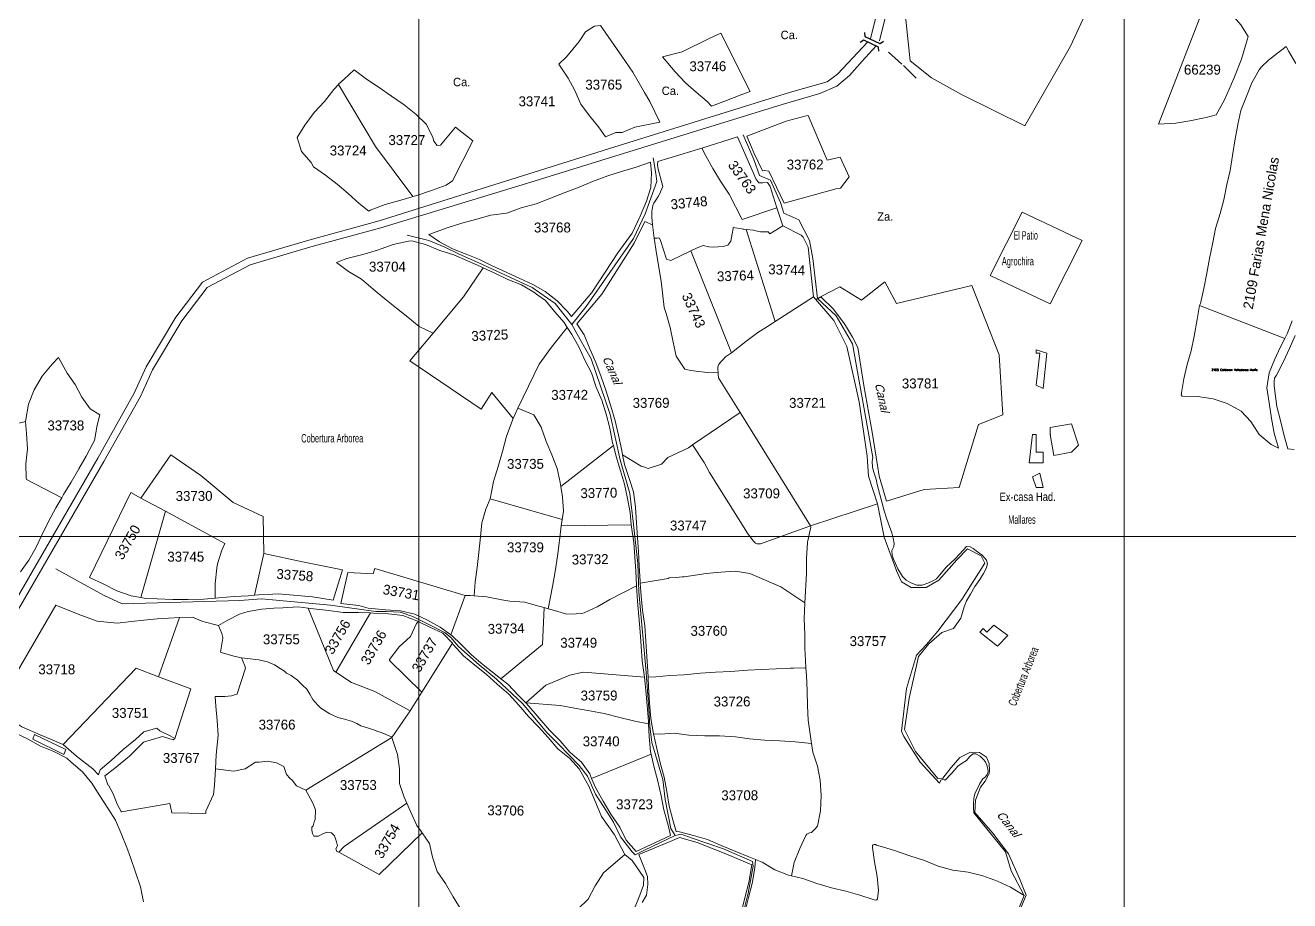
# Model space of a CAD drawing. Header units: metres. Extents: x 278 to 15006, y -2322 to 4522.
# Drawn here: x 782 to 1679, y 1534 to 2154 of the extents above; entities that cross this region are included whole.
import ezdxf

# ---------------------------------------------------------------- set-up
doc = ezdxf.new("R2010")
doc.units = ezdxf.units.M
doc.header["$LTSCALE"] = 25.4
doc.header["$MEASUREMENT"] = 0
doc.linetypes.add('DASHED', pattern=[0.75, 0.5, -0.25])
for name, color, linetype in [('05', 7, 'Continuous'), ('17', 7, 'Continuous'), ('22', 7, 'Continuous'), ('25', 7, 'Continuous'), ('51', 7, 'Continuous'), ('52', 7, 'Continuous'), ('PARCELAS', 3, 'Continuous'), ('TXTPARCEL', 7, 'Continuous')]:
    doc.layers.add(name, color=color, linetype=linetype)
doc.layers.add('cable via', color=32, linetype='Continuous', lineweight=30)
doc.layers.add('MANZANAS', color=6, linetype='Continuous', lineweight=18)
doc.styles.add('L60', font='simplex', dxfattribs={"height": 1.5})

# ---------------------------------------------------------------- blocks, each defined once
blk = doc.blocks.new('POLYLINE14')
at = {"color": 7, "linetype": 'DASHED'}
for points in [[(527329.284209, 9466220.969156), (527326.826947, 9466219.259504), (527316.321741, 9466224.178503), (527316.074366, 9466227.157896)], [(527326.018854, 9466213.990576), (527325.763233, 9466216.979968), (527315.258027, 9466221.898967), (527312.800766, 9466220.189315)]]:
    blk.add_lwpolyline(points, dxfattribs=at)

msp = doc.modelspace()

# ---------------------------------------------------------------- linework, layer by layer
at = {"layer": '05', "color": 5, "linetype": 'Continuous', "lineweight": 13}
for points in [[(1381.46, 2144.85), (1385.67, 2161.98), (1393.93, 2206.4), (1408.27, 2315.81), (1413.48, 2334.21), (1429.46, 2362.7), (1460.91, 2409.15), (1485.45, 2452.54), (1499.93, 2480.96), (1509.25, 2493.51), (1517.61, 2500.75), (1530.19, 2507.09), (1588.7, 2536.11), (1631, 2555.58), (1685.2, 2582.43), (1729.93, 2605.4), (1757.24, 2614.93), (1787.57, 2621.67)], [(1387.86, 2143.28), (1392.1, 2160.6), (1400.42, 2205.37), (1414.72, 2314.48), (1419.59, 2331.67), (1435.06, 2359.23), (1466.5, 2405.68), (1491.24, 2449.43), (1505.54, 2477.48), (1514.1, 2489.02), (1521.31, 2495.25), (1533.12, 2501.22), (1591.54, 2530.18), (1633.83, 2549.64), (1688.16, 2576.56), (1732.52, 2599.34), (1759.04, 2608.6), (1790.44, 2615.59)], [(1379.54, 2142.55), (1358.13, 2119.71), (1350.83, 2114.37), (1324.7, 2107.08), (1195.74, 2066.77), (1033.1, 2015.78)], [(1034.41, 2010.96), (1137.54, 2042.32), (1230.02, 2070.77), (1318.76, 2098.36), (1345.55, 2106.08), (1357.7, 2111.32), (1366.56, 2118.79), (1375.52, 2128.88), (1385.57, 2139.72)], [(1210.94, 1822.61), (1204.1, 1846.5), (1196.82, 1878.75), (1183.37, 1918.13), (1176.93, 1929.72), (1169.71, 1942.43), (1179.99, 1955.1), (1213.36, 2003.34), (1221.71, 2020.76), (1230.05, 2043.82), (1229.2, 2049.41), (1227.48, 2060.59)], [(1033.1, 2015.78), (983.29, 2002.25), (939.88, 1989.3), (907.89, 1972.46), (889.11, 1947.72), (868.03, 1912.54), (859.42, 1893.7), (833.7, 1847.79), (774.83, 1746.01), (716.5, 1646.51)], [(1034.41, 2010.96), (984.67, 1997.44), (941.77, 1984.64), (911.2, 1968.55), (893.26, 1944.92), (872.47, 1910.2), (863.89, 1891.43), (838.06, 1845.32), (779.14, 1743.49), (720.66, 1643.72)], [(1169.71, 1942.43), (1157.96, 1957.24), (1141.69, 1968.64), (1107, 1984.74), (1089.48, 1992.44), (1079.63, 1997.16), (1068.28, 2001.89), (1052.93, 2005.7)], [(1444.84, 1635.72), (1438.55, 1628.62), (1432.75, 1620.94), (1429.13, 1620.77), (1413.29, 1640.01), (1405.58, 1655.61), (1408.79, 1677.7), (1415.45, 1707.15), (1422.92, 1716.19), (1432.04, 1724.12), (1440.32, 1727.01), (1442.59, 1730.27), (1445.39, 1734.49), (1446.64, 1738.45), (1447.93, 1742.32), (1449.39, 1746.62), (1452.3, 1751.4), (1455.47, 1756.91), (1458.88, 1761.83), (1461.57, 1766.08), (1463.51, 1769.59), (1464.46, 1772.76), (1463.74, 1775.51), (1460.6, 1779.1), (1457.34, 1781.43), (1454.12, 1783.75), (1452.11, 1784.99), (1449.48, 1785.07), (1444.5, 1779.83), (1441.41, 1776.44), (1438.06, 1773.45), (1435.19, 1770.51), (1428.15, 1762.32), (1425.57, 1760.72), (1422.17, 1759.1), (1418.19, 1757.78), (1414.32, 1757.79), (1410.15, 1759.38), (1406.71, 1761.38), (1404.14, 1764), (1402.66, 1766.31), (1400.92, 1769.43), (1399.14, 1773.03), (1397.78, 1776.26), (1396.77, 1778.99), (1396.67, 1782.21), (1397.98, 1785.09), (1398.22, 1787.21), (1397.54, 1791.11), (1396.6, 1794.86), (1394.81, 1799.28), (1392.85, 1805.32), (1391.15, 1810.35), (1389.78, 1815.94), (1386.19, 1829.18), (1385.46, 1832.76), (1383.78, 1837.78), (1382.89, 1841.18), (1382.59, 1845.5), (1383.07, 1848.31)], [(1192.16, 1601.04), (1186.52, 1609.59), (1180.85, 1622.42), (1174.96, 1630.09), (1167.32, 1637.73), (1160.5, 1644.76), (1152.13, 1653.4), (1134.67, 1673.9), (1116.29, 1691.25), (1103.99, 1701.38), (1089.48, 1714.21), (1084.06, 1720.63), (1079.88, 1724.1), (1072.26, 1728.05), (1057.08, 1735.62), (1047.97, 1738.58), (1038.13, 1739.07), (1030.76, 1739.07), (998.63, 1743.47), (949.76, 1748.13), (934.52, 1746.89), (851.03, 1744.42), (837.74, 1750.59), (817.2, 1761.94), (803.96, 1769.3)], [(1428.34, 1325.98), (1459.14, 1422.11), (1460.59, 1430.44), (1462, 1441.34), (1463.84, 1452.09), (1475.46, 1499.43), (1491.74, 1538.04), (1487.11, 1549.91), (1479.38, 1567.47), (1468.06, 1582.01), (1455.43, 1596.76), (1455.78, 1605.37), (1459.45, 1614.56), (1462.64, 1618.81), (1465.65, 1624.39), (1465.79, 1626.35)], [(1243.03, 1580.46), (1221.17, 1569.94), (1214.54, 1566.73), (1212.56, 1568.95), (1204.2, 1579.57), (1199.28, 1589.93), (1192.16, 1601.04)]]:
    msp.add_lwpolyline(points, dxfattribs=at)
at = {"layer": '05', "color": 7, "linetype": 'Continuous', "lineweight": 13}
for points in [[(1383.07, 1848.31), (1368.74, 1928.67), (1357.12, 1948.5), (1343.92, 1960.93), (1340.62, 1989.14), (1338.29, 2001.88), (1330.66, 2016.48), (1320.08, 2021.28), (1317.61, 2028.77), (1310.5, 2044.59), (1302.82, 2047.87), (1298.82, 2059.35), (1291.26, 2076.82)], [(1290.44, 1522.45), (1294.73, 1539.64), (1298.36, 1558.66), (1297.72, 1562.09), (1277.16, 1570.9), (1255.02, 1578.53), (1247.31, 1581.32), (1243.03, 1580.46), (1240.03, 1585.39), (1235.97, 1606.02), (1234.25, 1620.2), (1226.35, 1646.38), (1225.07, 1657.77), (1224.22, 1670.45), (1222.29, 1698.6), (1217.15, 1752.93), (1216.51, 1773.14), (1213.3, 1802.83), (1210.94, 1822.61)]]:
    msp.add_lwpolyline(points, dxfattribs=at)
at = {"layer": '17', "color": 1, "linetype": 'DASHED', "lineweight": 13}
msp.add_lwpolyline([(1413.88, 2117.01), (1403.62, 2126.95), (1392.91, 2136.57)], dxfattribs=at)
at = {"layer": '17', "color": 5, "linetype": 'DASHED', "lineweight": 13}
msp.add_lwpolyline([(1444.84, 1635.72), (1452.38, 1639.54), (1458.79, 1639.3), (1463.77, 1635.97), (1465.66, 1631.46), (1465.79, 1626.35)], dxfattribs=at)
at = {"layer": '17', "color": 7, "lineweight": 13}
msp.add_point((1508.88, 1864.5), dxfattribs=at)
at = {"layer": '22', "color": 7, "lineweight": 13}
msp.add_point((1508.88, 1864.5), dxfattribs=at)
at = {"layer": '25', "color": 5, "linetype": 'Continuous', "lineweight": 13}
msp.add_lwpolyline([(1444.84, 1635.72), (1452.38, 1639.54), (1458.79, 1639.3), (1463.77, 1635.97), (1465.66, 1631.46), (1465.79, 1626.35)], dxfattribs=at)
at = {"layer": 'cable via', "lineweight": 13}
for p, q in [((1061.38, 4422), (1061.38, -678)), ((4077.55, 1792.26), (277.55, 1792.26))]:
    msp.add_line(p, q, dxfattribs=at)
at = {"layer": 'cable via', "color": 49, "lineweight": 13}
msp.add_line((1561.38, 4422), (1561.38, -678), dxfattribs=at)
at = {"layer": 'MANZANAS', "linetype": 'Continuous', "lineweight": 13}
for p, q in [((1488.88, 2022.01), (1466.38, 1977.01)), ((1531.38, 2002), (1488.88, 2022.01)), ((1508.88, 1957), (1531.38, 2002)), ((1466.38, 1977.01), (1508.88, 1957)), ((1498.89, 1924.51), (1506.38, 1922.01)), ((1498.89, 1922.01), (1498.89, 1924.51)), ((1501.38, 1922.01), (1498.89, 1922.01)), ((1498.89, 1899.5), (1501.38, 1922.01)), ((1506.38, 1922.01), (1503.88, 1897)), ((1503.88, 1897), (1498.89, 1899.5)), ((1493.88, 1844.5), (1496.38, 1864.5)), ((1496.38, 1864.5), (1498.89, 1864.5)), ((1498.89, 1864.5), (1498.89, 1852)), ((1523.89, 1872.01), (1508.88, 1869.51)), ((1508.88, 1869.51), (1508.88, 1864.5)), ((1508.88, 1864.5), (1511.39, 1849.5)), ((1528.88, 1857), (1523.89, 1872.01)), ((1523.89, 1852), (1528.88, 1857)), ((1498.89, 1852), (1503.88, 1852)), ((1503.88, 1852), (1503.88, 1844.5)), ((1511.39, 1849.5), (1523.89, 1852)), ((1503.88, 1844.5), (1493.88, 1844.5)), ((1496.38, 1834.5), (1501.38, 1837)), ((1498.89, 1827.01), (1496.38, 1834.5)), ((1501.38, 1837), (1503.88, 1827.01)), ((1503.88, 1827.01), (1498.89, 1827.01)), ((1458.88, 1724.51), (1461.38, 1727.01)), ((1471.39, 1714.5), (1458.88, 1724.51)), ((1461.38, 1727.01), (1463.88, 1724.51)), ((1463.88, 1724.51), (1468.88, 1729.51)), ((1468.88, 1729.51), (1478.88, 1722.01)), ((1478.88, 1722.01), (1471.39, 1714.5)), ((787.57, 1648.58), (788.89, 1652)), ((788.89, 1652), (811.04, 1641.31)), ((809.58, 1637.91), (787.57, 1648.58)), ((811.04, 1641.31), (809.58, 1637.91))]:
    msp.add_line(p, q, dxfattribs=at)
at = {"layer": 'PARCELAS', "color": 7, "linetype": 'Continuous', "lineweight": 13}
for points in [[(1490.85, 2083.18), (1446.03, 2105.31), (1424.58, 2117.17), (1409.46, 2129.09), (1406.38, 2160.61), (1406.81, 2174.9), (1421.94, 2271.47), (1427.54, 2301.69), (1432.86, 2325.73), (1435.19, 2332.98), (1447.61, 2357.67), (1456.55, 2368.63), (1460.98, 2373.58), (1476.46, 2363.71), (1492.14, 2349.91), (1498.37, 2335.1), (1508.4, 2301.85), (1516.38, 2277.55), (1566.3, 2232.59), (1523.33, 2139.65), (1490.85, 2083.18)], [(1585.5, 2084.36), (1597.99, 2085.14), (1607.76, 2086.7), (1619.46, 2089.04), (1626.5, 2091), (1632.35, 2101.54), (1638.99, 2116.77), (1644.46, 2130.43), (1649.14, 2146.45), (1644.06, 2154.65), (1636.25, 2163.63), (1629.23, 2171.05), (1621.81, 2177.68)], [(1160.57, 2126.89), (1167.08, 2117.01), (1171.88, 2108.2), (1176.18, 2098.6), (1182.18, 2090.2), (1188.59, 2082.4), (1193.55, 2075.25), (1200.82, 2078.46), (1205.37, 2078.46), (1214.46, 2082.1), (1232.21, 2085.65), (1224.93, 2100.38), (1221.17, 2106.65), (1213.1, 2121.21), (1205.1, 2132.39), (1190.05, 2154.24), (1185.8, 2153.64), (1179.39, 2149.81), (1175.06, 2142.8), (1166.07, 2132.01), (1160.57, 2126.89)], [(1275.48, 2148.8), (1267.62, 2145.32), (1247.92, 2135.62), (1234, 2132.1), (1242.98, 2121.31), (1250.28, 2113.6), (1257.98, 2106.9), (1265.68, 2100.3), (1268.79, 2097), (1279.48, 2101.1), (1290.28, 2105.3), (1296.05, 2107.42), (1275.48, 2148.8)], [(1057, 2033), (1059.79, 2033.8), (1070.28, 2037.4), (1080.72, 2041.16), (1085.25, 2044.08), (1099.51, 2072.53), (1087.36, 2082.11), (1076.53, 2069.39), (1074.39, 2069.3), (1071.88, 2072.18), (1071.28, 2074.91), (1066.79, 2084.1), (1059.09, 2091.5), (1050.88, 2098), (1041.88, 2104.2), (1033.18, 2110.3), (1024.18, 2116.31), (1015.37, 2122.74), (1008.28, 2116.21), (1004.38, 2112.6), (1004.23, 2112.43), (1030.53, 2068.61), (1057, 2033)], [(1025.88, 2022.61), (1026.89, 2023.41), (1037.38, 2027.4), (1048.58, 2030.6), (1056.64, 2032.9), (1057, 2033), (1030.53, 2068.61), (1004.23, 2112.43), (1001.08, 2108.8), (994.38, 2100.5), (987.18, 2092.6), (980.49, 2083.7), (974.99, 2074.81), (978.09, 2065), (984.88, 2057.2), (986.69, 2054.1), (995.18, 2048.1), (1003.48, 2041.8), (1011.18, 2035.3), (1018.99, 2028.2), (1025.88, 2022.61)], [(1335.88, 2090.18), (1321.72, 2086.52), (1293.84, 2075.86), (1298.94, 2063.67), (1304.98, 2051.36), (1306.39, 2051.43), (1309.28, 2051.02), (1320.17, 2028.32), (1357.91, 2038.78), (1360.27, 2039.09), (1366.42, 2046.95), (1360, 2060.92), (1350.74, 2058.82), (1337.19, 2090.41), (1335.88, 2090.18)], [(1315.14, 2025.05), (1310.29, 2040.14), (1308.39, 2042.97), (1305.14, 2042.82), (1302.3, 2042.67), (1300.2, 2045.61), (1298.21, 2050.18), (1287.08, 2075.29), (1261.92, 2067.43), (1264.68, 2062), (1269.78, 2052.9), (1275.08, 2044), (1281.29, 2034.8), (1290.37, 2016.82), (1315.14, 2025.05)], [(1290.37, 2016.82), (1281.29, 2034.8), (1275.08, 2044), (1269.78, 2052.9), (1264.68, 2062), (1261.92, 2067.43), (1230.68, 2057.8), (1230.58, 2055.7), (1230.68, 2053.4), (1234.17, 2040.12), (1231.79, 2034.7), (1230.99, 2033.2), (1229.78, 2031.2), (1228.88, 2029.7), (1227.89, 2028.3), (1227.28, 2027.31), (1227.18, 2026.81), (1226.88, 2025.11), (1226.68, 2023.91), (1226.48, 2022.41), (1226.38, 2021.01), (1226.48, 2018.41), (1226.85, 2012.91), (1228.09, 2003.46), (1230.19, 2003.57), (1231.13, 2003.86), (1231.82, 2003.59), (1232.54, 2002.02), (1236.77, 1988.64), (1239.9, 1987.7), (1254.13, 1994.68), (1258.54, 1996.84), (1262.92, 1998.38), (1266.87, 1997.38), (1270.15, 1997.27), (1273.36, 1997.44), (1276.96, 1997.63), (1280.31, 1998.73), (1282.46, 2001.37), (1283.31, 2006.66), (1284.16, 2010.41), (1284.14, 2011.12), (1293.33, 2009.77), (1290.84, 2010.06), (1293.33, 2009.77), (1298.79, 2009.15), (1300.2, 2008.7), (1303.38, 2008.14), (1306.45, 2008.09), (1308.91, 2008.14), (1310.16, 2006.68), (1319.22, 2012.4), (1315.14, 2025.05), (1290.37, 2016.82)], [(1218.11, 2019.12), (1222.78, 2029.7), (1225.68, 2039.4), (1226.29, 2049.8), (1225.59, 2057.3), (1215.39, 2053.8), (1204.88, 2050.9), (1195.28, 2047.8), (1184.48, 2043.8), (1174.98, 2039.6), (1164.38, 2035.8), (1154.18, 2031.6), (1144.38, 2027.9), (1133.78, 2025.11), (1124.28, 2021.41), (1123.39, 2021.31), (1112.39, 2019.81), (1101.39, 2016.91), (1091.68, 2014.1), (1081.48, 2010.8), (1071.68, 2007.3), (1068.26, 2006.21), (1075.98, 2001), (1085.18, 1995.9), (1094.88, 1992.3), (1104.18, 1988.4), (1113.28, 1983.9), (1123.28, 1979.4), (1132.89, 1975.11), (1142.08, 1970.71), (1150.89, 1965.7), (1159.38, 1959.1), (1166.78, 1951.7), (1169.6, 1947.97), (1183.91, 1965.18), (1202.27, 1993.1), (1212.4, 2007.06), (1218.11, 2019.12)], [(1263.88, 1908.7), (1259.88, 1909), (1254.18, 1909.8), (1249.89, 1910.8), (1243.68, 1919.91), (1241.48, 1929.9), (1239.48, 1940.2), (1236.68, 1950.1), (1235.28, 1954.4), (1233.18, 1973.01), (1229.78, 1992.6), (1228.09, 2003.46), (1226.85, 2012.91), (1221.56, 2015.45), (1213.89, 2000.08), (1191.1, 1963.92), (1173.28, 1942.99), (1178.48, 1935), (1182.58, 1925.21), (1186.68, 1915.6), (1190.48, 1905.3), (1194.09, 1895.3), (1197.29, 1884.6), (1200.39, 1874.11), (1202.79, 1863.9), (1205.09, 1853.2), (1205.66, 1850.18), (1218.88, 1842.1), (1221.59, 1841.4), (1223.19, 1840.7), (1223.78, 1840.5), (1233.39, 1843.5), (1237.88, 1848.3), (1252.38, 1855.1), (1255.34, 1857.11), (1288.95, 1880.11), (1273.68, 1904.7), (1273.49, 1907.3), (1273.4, 1908.61), (1265.88, 1908.4), (1263.88, 1908.7)], [(1290.84, 2010.06), (1293.33, 2009.77), (1284.14, 2011.12), (1284.16, 2010.41), (1283.31, 2006.66), (1282.46, 2001.37), (1280.31, 1998.73), (1276.96, 1997.63), (1273.36, 1997.44), (1270.15, 1997.27), (1266.87, 1997.38), (1262.92, 1998.38), (1258.54, 1996.84), (1254.13, 1994.68), (1282.87, 1922.3), (1293.18, 1930.3), (1301.58, 1936.7), (1308.37, 1941.03), (1313.88, 1944.54), (1293.33, 2009.77), (1290.84, 2010.06)], [(1308.91, 2008.14), (1310.16, 2006.68), (1319.22, 2012.4), (1332.39, 2005.7), (1333.78, 2004.3), (1337.18, 1997.3), (1341.08, 1961.9), (1313.88, 1944.54), (1293.33, 2009.77), (1298.79, 2009.15), (1300.2, 2008.7), (1303.38, 2008.14), (1306.45, 2008.09), (1308.91, 2008.14)], [(1071.5, 1936.28), (1092.98, 1962), (1106.96, 1982.59), (1104.98, 1983.5), (1095.68, 1987.4), (1086.18, 1991.7), (1076.08, 1994.8), (1066.09, 1999), (1056.28, 2001.7), (1054.08, 2001.4), (1043.18, 1999.1), (1032.08, 1995.1), (1021.48, 1992), (1010.18, 1989.2), (1005.38, 1987.2), (1002.93, 1986.45), (1011.38, 1979.9), (1020.59, 1974.61), (1028.98, 1967.41), (1037.18, 1960.5), (1045.48, 1954), (1053.38, 1947.6), (1061.58, 1941.1), (1071.5, 1936.28)], [(1228.09, 2003.46), (1229.78, 1992.6), (1233.18, 1973.01), (1235.28, 1954.4), (1236.68, 1950.1), (1239.48, 1940.2), (1241.48, 1929.9), (1243.68, 1919.91), (1249.89, 1910.8), (1254.18, 1909.8), (1259.88, 1909), (1263.88, 1908.7), (1265.88, 1908.4), (1273.4, 1908.61), (1273.28, 1910.5), (1273.28, 1912.4), (1273.88, 1914.1), (1275.08, 1915.8), (1276.68, 1917.4), (1278.78, 1919.41), (1280.68, 1921.01), (1282.87, 1922.3), (1254.13, 1994.68), (1239.9, 1987.7), (1236.77, 1988.64), (1232.54, 2002.02), (1231.82, 2003.59), (1231.13, 2003.86), (1230.19, 2003.57), (1228.09, 2003.46)], [(1166.5, 1940.33), (1164.29, 1943.8), (1157.48, 1951.6), (1150.98, 1959.3), (1145.68, 1963.2), (1142.78, 1965.3), (1134.08, 1970.41), (1124.38, 1974.31), (1114.79, 1979), (1106.96, 1982.59), (1092.98, 1962), (1071.5, 1936.28), (1054.92, 1916.73), (1105.53, 1882.42), (1112.93, 1894.29), (1128.16, 1875.91), (1131.58, 1883.2), (1146.66, 1914.27), (1155.4, 1926.33), (1166.5, 1940.33)], [(1346.39, 1961.78), (1355.09, 1953.51), (1363.04, 1942.84), (1368.74, 1933.37), (1372.48, 1926.21), (1376.68, 1899.25), (1382.54, 1866.21), (1386.42, 1842.42), (1387.62, 1835.05), (1392.79, 1817.35), (1419.61, 1825.41), (1444.31, 1827.03), (1458.08, 1871.61), (1475.29, 1878.31), (1472.58, 1920.91), (1453.29, 1970.11), (1399.98, 1957.4), (1391.68, 1972.71), (1375.18, 1959.6), (1359.68, 1969.21), (1346.42, 1962.24), (1342.54, 1960.2), (1346.39, 1961.78)], [(1313.88, 1944.54), (1341.08, 1961.9), (1355.51, 1945.15), (1364.66, 1926.85), (1373.39, 1887.52), (1378.99, 1849.21), (1379.3, 1845.54), (1380.03, 1835), (1386.45, 1815.35), (1338.98, 1799.8), (1288.95, 1880.11), (1273.68, 1904.7), (1273.49, 1907.3), (1273.4, 1908.61), (1273.28, 1910.5), (1273.28, 1912.4), (1273.88, 1914.1), (1275.08, 1915.8), (1276.68, 1917.4), (1278.78, 1919.41), (1280.68, 1921.01), (1282.87, 1922.3), (1293.18, 1930.3), (1301.58, 1936.7), (1308.37, 1941.03), (1313.88, 1944.54)], [(1131.58, 1883.2), (1146.66, 1914.27), (1155.4, 1926.33), (1166.5, 1940.33), (1169.69, 1935.3), (1171.58, 1932.02), (1174.78, 1926.51), (1178.98, 1917.2), (1183.58, 1908.1), (1187.09, 1898), (1191.08, 1888.8), (1194.18, 1878.81), (1196.68, 1869.01), (1198.68, 1858.6), (1199.17, 1856.7), (1161.85, 1827.71), (1161.38, 1830.51), (1159.38, 1840.3), (1155.59, 1850.2), (1151.58, 1859.5), (1148.08, 1869.71), (1142.88, 1878.51), (1131.52, 1883.23), (1131.58, 1883.2)], [(808.13, 1819.68), (783.08, 1832.6), (782.98, 1833.5), (782.68, 1843.8), (783.98, 1854.3), (783.29, 1865.2), (782.49, 1873.61), (784.68, 1886), (788.58, 1896.2), (794.39, 1905.7), (801.28, 1914.3), (805.95, 1919.1), (812.08, 1908), (817.78, 1899.8), (822.38, 1890.9), (828.38, 1882.6), (835.14, 1878.45), (833.38, 1871.01), (831.29, 1860.3), (830.18, 1858), (825.48, 1849.1), (820.38, 1840.1), (814.88, 1830.8), (809.48, 1822.01), (808.13, 1819.68)], [(1131.52, 1883.23), (1142.88, 1878.51), (1148.08, 1869.71), (1151.58, 1859.5), (1155.59, 1850.2), (1159.38, 1840.3), (1161.38, 1830.51), (1161.85, 1827.71), (1163.08, 1820.41), (1163.78, 1810.2), (1162.81, 1804.18), (1111.78, 1819), (1114.28, 1831.3), (1117.48, 1841.8), (1120.48, 1852.5), (1123.39, 1863.2), (1128.16, 1875.91), (1131.58, 1883.2), (1131.52, 1883.23)], [(1338.98, 1799.8), (1303.38, 1787), (1302.38, 1787), (1301.18, 1787.1), (1299.88, 1787.6), (1299.18, 1788.1), (1298.28, 1789.1), (1294.18, 1794.7), (1267.38, 1837.6), (1263.48, 1844.7), (1255.34, 1857.11), (1252.38, 1855.1), (1237.88, 1848.3), (1233.39, 1843.5), (1223.78, 1840.5), (1223.19, 1840.7), (1221.59, 1841.4), (1218.88, 1842.1), (1205.66, 1850.18), (1206.98, 1843.3), (1210.28, 1833.4), (1213.48, 1823.81), (1214.98, 1812.9), (1215.68, 1802), (1216.28, 1791.6), (1216.89, 1781.61), (1217.59, 1771.21), (1218.18, 1760.6), (1218.3, 1759.15), (1237.98, 1762.5), (1238.68, 1762.9), (1243.78, 1763.3), (1247.98, 1763.6), (1249.48, 1763.7), (1253.98, 1764.4), (1264.88, 1766), (1275.28, 1766.9), (1285.58, 1767.6), (1295.98, 1766.1), (1297.6, 1765.29), (1317.98, 1756.51), (1334.79, 1745.12), (1336.19, 1766), (1336.19, 1776.71), (1336.78, 1788.2), (1339.08, 1798.9), (1338.98, 1799.8)], [(917.01, 1748.57), (919.48, 1748.8), (930.28, 1749.7), (940.28, 1750.3), (944.7, 1750.6), (951.49, 1780.21), (950.98, 1806.5), (929.78, 1816.4), (906.69, 1835.4), (885.39, 1850.1), (864.17, 1819.5), (881.78, 1810.1), (923.89, 1787.2), (921.59, 1782.6), (918.68, 1772.81), (918.08, 1769.7), (916.89, 1759), (917.01, 1748.57)], [(881.78, 1810.1), (864.19, 1749), (857.48, 1750.3), (847.18, 1753.8), (837.98, 1758.5), (827.88, 1763.1), (857.19, 1823.31), (862.48, 1820.41), (864.17, 1819.5), (881.78, 1810.1)], [(1111.78, 1819), (1108.78, 1811.6), (1105.98, 1801.9), (1105.08, 1791.9), (1103.79, 1781.01), (1102.68, 1770.3), (1101.18, 1760.2), (1100.59, 1750.27), (1109.29, 1749.5), (1120.19, 1747.4), (1125.69, 1746.5), (1136.38, 1745.7), (1145.48, 1743.1), (1150.23, 1741.82), (1153.08, 1741.05), (1156.08, 1756.7), (1157.99, 1767.4), (1159.49, 1778.31), (1160.98, 1789.5), (1162.13, 1799.85), (1162.81, 1804.18), (1111.78, 1819)], [(1386.45, 1815.35), (1338.98, 1799.8), (1339.08, 1798.9), (1336.78, 1788.2), (1336.19, 1776.71), (1336.19, 1766), (1334.79, 1745.12), (1334.48, 1733.8), (1334.98, 1722.91), (1334.98, 1712.8), (1335.39, 1704.5), (1335.69, 1698.91), (1335.98, 1693.7), (1336.48, 1682.91), (1336.78, 1672.21), (1337.38, 1662), (1338.98, 1650.6), (1339.74, 1645.61), (1340.68, 1639.4), (1343.78, 1629.61), (1345.78, 1619.5), (1346.39, 1608.8), (1346.08, 1598), (1343.78, 1587.1), (1342.08, 1584.91), (1340.08, 1583.11), (1339.58, 1582.61), (1338.28, 1582.21), (1336.38, 1581.41), (1335.58, 1580.41), (1331.28, 1571.1), (1327.28, 1561.3), (1325.52, 1551.77), (1333.38, 1549.9), (1343.39, 1546.4), (1353.78, 1543.4), (1363.88, 1541), (1373.99, 1538.1), (1384.09, 1534.91), (1385.38, 1534.51), (1385.98, 1534.81), (1386.49, 1535.51), (1387.08, 1541.4), (1386.18, 1551.4), (1384.19, 1561.8), (1382.88, 1571.8), (1382.88, 1572.6), (1382.88, 1573.3), (1383.28, 1573.8), (1383.98, 1574.01), (1384.58, 1574.01), (1385.48, 1574.01), (1385.58, 1573.5), (1389.18, 1572.7), (1399.09, 1569.6), (1409.29, 1566.1), (1419.68, 1562.8), (1429.48, 1558.7), (1439.78, 1555.8), (1450.58, 1554.4), (1461.09, 1551.8), (1471.48, 1548.1), (1480.79, 1543.8), (1490.28, 1537.8), (1481.23, 1555.31), (1477.12, 1568.93), (1454.79, 1596.39), (1454.79, 1596.39), (1454.68, 1597.09), (1454.49, 1599.04), (1454.38, 1601.07), (1454.4, 1603.41), (1454.77, 1606.71), (1455.41, 1609.88), (1458.98, 1617.27), (1461.12, 1620.62), (1463.03, 1621.95), (1464.27, 1623.61), (1464.85, 1625.62), (1464.55, 1627.61), (1463.91, 1630.17), (1462.97, 1632.63), (1461.23, 1634.56), (1459.17, 1636.55), (1456.2, 1638.23), (1453.9, 1638.18), (1451.69, 1636.06), (1449.55, 1633.5), (1446.52, 1631.76), (1443.42, 1629.61), (1440.93, 1626.69), (1438.55, 1624.04), (1434.35, 1619.68), (1434.25, 1619.86), (1433.03, 1620.22), (1431.29, 1619.61), (1430.31, 1617.37), (1416.7, 1632.31), (1405.06, 1650.48), (1403.46, 1654.25), (1407.05, 1684.61), (1413.99, 1708.19), (1421.18, 1715.81), (1429.11, 1725.21), (1446.16, 1747.59), (1462.6, 1773.25), (1459.82, 1778.56), (1450.11, 1783.38), (1442.69, 1775.77), (1429.8, 1761.41), (1420.97, 1756.08), (1410.26, 1755.99), (1403.49, 1760.21), (1400.12, 1767.47), (1391.05, 1791.79), (1386.45, 1815.35)], [(1162.13, 1799.85), (1211.87, 1800.57), (1213.79, 1788), (1214.38, 1777.71), (1215.08, 1767.6), (1215.65, 1757.8), (1215.68, 1757.3), (1206.38, 1752.5), (1196.58, 1747.5), (1187.79, 1742.5), (1178.58, 1738.1), (1176.79, 1737.7), (1172.89, 1737.4), (1166.18, 1737.2), (1155.88, 1740.3), (1153.08, 1741.05), (1156.08, 1756.7), (1157.99, 1767.4), (1159.49, 1778.31), (1160.98, 1789.5), (1162.13, 1799.85)], [(961.59, 1751.62), (985.82, 1749.53), (1000.56, 1747.2), (1007.14, 1768.59), (980.02, 1774.04), (951.49, 1780.21), (944.7, 1750.6), (947.68, 1750.8), (957.78, 1751.4), (961.59, 1751.62)], [(1094.18, 1750.5), (1030.08, 1769.6), (1029, 1765.87), (1011.01, 1766.64), (1005.98, 1744.86), (1018.77, 1743.31), (1025.35, 1741.36), (1037.68, 1740.2), (1048.38, 1739.5), (1058.38, 1737.1), (1067.48, 1732.9), (1076.48, 1728.01), (1083.96, 1722.64), (1094.18, 1750.5)], [(1218.3, 1759.15), (1237.98, 1762.5), (1238.68, 1762.9), (1243.78, 1763.3), (1247.98, 1763.6), (1249.48, 1763.7), (1253.98, 1764.4), (1264.88, 1766), (1275.28, 1766.9), (1285.58, 1767.6), (1295.98, 1766.1), (1297.6, 1765.29), (1317.98, 1756.51), (1334.79, 1745.12), (1334.48, 1733.8), (1334.98, 1722.91), (1334.98, 1712.8), (1335.39, 1704.5), (1335.69, 1698.91), (1334.88, 1699.3), (1326.86, 1698.99), (1324.68, 1698.9), (1314.58, 1698.4), (1304.48, 1698.1), (1294.18, 1697.5), (1282.18, 1696.7), (1271.58, 1696.1), (1260.89, 1695.3), (1249.28, 1694.3), (1239.18, 1693.7), (1229.18, 1692.9), (1223.8, 1692.6), (1223.58, 1696.6), (1222.88, 1707.3), (1222.29, 1718.1), (1221.48, 1728.91), (1219.88, 1740), (1218.98, 1750.1), (1218.3, 1759.15)], [(1215.68, 1757.3), (1216.38, 1746.5), (1217.18, 1735.6), (1218.18, 1724.81), (1218.88, 1714.6), (1219.58, 1704.2), (1221.08, 1694.2), (1221.26, 1692.52), (1178.28, 1696.1), (1176.58, 1695.8), (1168.4, 1693.98), (1151.41, 1686.89), (1137.12, 1674.34), (1132.47, 1679.1), (1131.99, 1679.61), (1124.28, 1687.6), (1119.4, 1691.43), (1148.9, 1715.75), (1150.23, 1741.82), (1153.08, 1741.05), (1155.88, 1740.3), (1166.18, 1737.2), (1172.89, 1737.4), (1176.79, 1737.7), (1178.58, 1738.1), (1187.79, 1742.5), (1196.58, 1747.5), (1206.38, 1752.5), (1215.68, 1757.3)], [(1150.23, 1741.82), (1145.48, 1743.1), (1136.38, 1745.7), (1125.69, 1746.5), (1120.19, 1747.4), (1109.29, 1749.5), (1100.59, 1750.27), (1097.98, 1750.5), (1094.18, 1750.5), (1083.96, 1722.64), (1084.99, 1721.91), (1090.98, 1716), (1098.68, 1708.3), (1106.89, 1701.4), (1115.59, 1694.4), (1119.4, 1691.43), (1148.9, 1715.75), (1150.23, 1741.82)], [(761.06, 1669.87), (764.28, 1671.51), (765.62, 1668.22), (768.2, 1664.9), (772.81, 1662.18), (779.78, 1657.5), (792.94, 1651.64), (809.21, 1644.76), (860.86, 1698.9), (876.86, 1692.92), (891.64, 1734.73), (883.9, 1734.4), (875.78, 1733.88), (866.31, 1733.06), (857.64, 1732), (847.36, 1730.81), (833.17, 1732.2), (819.83, 1737.14), (803.88, 1743.64), (761.06, 1669.87)], [(1055.21, 1668.66), (1030.18, 1682.31), (1013.49, 1688.9), (1002.53, 1696.21), (1000.89, 1697.3), (982.79, 1741.5), (975.83, 1742.43), (964.84, 1741.75), (958.49, 1741.35), (950, 1740.83), (940.2, 1739.21), (934.26, 1737.12), (925.92, 1733.04), (919.36, 1729.12), (921.68, 1723.57), (922.29, 1720.61), (922.29, 1720.25), (920.8, 1710.3), (922.04, 1709.82), (926.21, 1708.61), (930.24, 1707.35), (935.52, 1706.29), (947.89, 1704.79), (954.04, 1703.35), (958.91, 1701.43), (962.88, 1698.83), (965.96, 1696.84), (967.57, 1695.41), (970.76, 1693.86), (975.18, 1690.54), (978.82, 1687), (981.95, 1684.05), (983.99, 1680.48), (986.15, 1676.75), (987.7, 1674.89), (989.89, 1672.54), (991.82, 1670.62), (998.12, 1666.5), (1003.78, 1664), (1008.6, 1662.82), (1013.47, 1661.38), (1017.23, 1659.66), (1020.12, 1658.16), (1025.66, 1656.38), (1029.25, 1655.26), (1032.27, 1654.05), (1034.5, 1653.41), (1042.02, 1650.35), (1042.22, 1649.94), (1055.21, 1668.66)], [(982.79, 1741.5), (986.58, 1741), (997.48, 1739.8), (1007.68, 1738.5), (1018.48, 1738.3), (1027.08, 1738.06), (1002.53, 1696.21), (1000.89, 1697.3), (982.79, 1741.5)], [(917.06, 1627.7), (916.48, 1616.12), (915.66, 1609.39), (910.21, 1597.7), (910.32, 1596.01), (886.2, 1596.5), (884.83, 1602.98), (850.51, 1597.12), (850.2, 1597.41), (847.43, 1602.56), (844.5, 1609.84), (841.28, 1616.05), (840.93, 1616.37), (838.72, 1622.72), (845.49, 1627.78), (856.12, 1636.71), (866.21, 1646.42), (879.56, 1650.45), (887.18, 1648.18), (888.31, 1649.07), (899.66, 1684.41), (876.86, 1692.92), (891.64, 1734.73), (900.86, 1735.05), (908.21, 1732.07), (919.36, 1729.12), (921.68, 1723.57), (922.29, 1720.61), (922.29, 1720.25), (920.8, 1710.3), (922.04, 1709.82), (926.21, 1708.61), (930.24, 1707.35), (935.52, 1706.29), (937.85, 1700.64), (938.34, 1698.91), (932.6, 1680.81), (932.82, 1680.83), (928.54, 1679.41), (923.81, 1678.8), (919.3, 1678.94), (916.82, 1678.82), (917.43, 1672.06), (918.37, 1661.8), (919.01, 1651.49), (917.64, 1637.52), (917.06, 1627.7)], [(1002.53, 1696.21), (1027.08, 1738.06), (1029.09, 1738), (1039.88, 1737.5), (1049.88, 1736.3), (1059.88, 1732.41), (1060.76, 1731.98), (1059.68, 1730.51), (1055.28, 1721.41), (1047.38, 1714.1), (1040.58, 1705.1), (1040.48, 1704.4), (1063.52, 1681.96), (1055.21, 1668.66), (1030.18, 1682.31), (1013.49, 1688.9), (1002.53, 1696.21)], [(1042.02, 1650.35), (1034.5, 1653.41), (1032.27, 1654.05), (1029.25, 1655.26), (1025.66, 1656.38), (1020.12, 1658.16), (1017.23, 1659.66), (1013.47, 1661.38), (1008.6, 1662.82), (1003.78, 1664), (998.12, 1666.5), (991.82, 1670.62), (989.89, 1672.54), (987.7, 1674.89), (986.15, 1676.75), (983.99, 1680.48), (981.95, 1684.05), (978.82, 1687), (975.18, 1690.54), (970.76, 1693.86), (967.57, 1695.41), (965.96, 1696.84), (962.88, 1698.83), (958.91, 1701.43), (954.04, 1703.35), (947.89, 1704.79), (935.52, 1706.29), (937.85, 1700.64), (938.34, 1698.91), (932.6, 1680.81), (932.82, 1680.83), (928.54, 1679.41), (923.81, 1678.8), (919.3, 1678.94), (916.82, 1678.82), (917.43, 1672.06), (918.37, 1661.8), (919.01, 1651.49), (917.64, 1637.52), (917.06, 1627.7), (930.25, 1626.05), (938.13, 1627.65), (945.57, 1632.28), (948.01, 1632.43), (954.29, 1633.01), (960.34, 1631.99), (965.68, 1629.26), (967.56, 1623.71), (970.02, 1620.83), (971.57, 1619.62), (974.59, 1615.66), (981.19, 1612.49), (1042.22, 1649.94), (1042.02, 1650.35)], [(888.31, 1649.07), (884.94, 1651.09), (877.74, 1654.6), (875.52, 1656.45), (866.26, 1653.81), (860.48, 1648.52), (851.61, 1641.37), (843.27, 1633.51), (835.5, 1626.91), (834.15, 1623.35), (830.09, 1627.74), (818.72, 1636.73), (809.21, 1644.76), (860.86, 1698.9), (876.86, 1692.92), (899.66, 1684.41), (888.31, 1649.07)], [(1227.68, 1652.5), (1232.28, 1652.2), (1242.38, 1652.8), (1252.68, 1651.6), (1263.99, 1650.9), (1274.38, 1651), (1285.68, 1650.3), (1295.68, 1648.9), (1306.39, 1648), (1317.28, 1647.5), (1327.98, 1646.8), (1339.74, 1645.61), (1338.98, 1650.6), (1337.38, 1662), (1336.78, 1672.21), (1336.48, 1682.91), (1335.98, 1693.7), (1335.69, 1698.91), (1334.88, 1699.3), (1326.86, 1698.99), (1324.68, 1698.9), (1314.58, 1698.4), (1304.48, 1698.1), (1294.18, 1697.5), (1282.18, 1696.7), (1271.58, 1696.1), (1260.89, 1695.3), (1249.28, 1694.3), (1239.18, 1693.7), (1229.18, 1692.9), (1223.8, 1692.6), (1224.18, 1685.4), (1224.88, 1674.31), (1225.68, 1663.2), (1227.68, 1652.5)], [(1137.12, 1674.34), (1161.58, 1672.41), (1171.58, 1670.7), (1182.58, 1668.8), (1192.59, 1666.9), (1203.78, 1664.1), (1214.38, 1661.5), (1224.08, 1659.52), (1224.48, 1650.5), (1225.49, 1639.7), (1225.91, 1637.93), (1183.77, 1620.85), (1182.39, 1624.21), (1176.48, 1632.31), (1168.28, 1639.5), (1161.58, 1647.5), (1153.88, 1655.1), (1146.48, 1663.5), (1139.38, 1672), (1137.12, 1674.34)], [(981.19, 1612.49), (984.32, 1606.94), (986.55, 1602.45), (988.01, 1598.32), (987.7, 1591.79), (987.14, 1590.11), (986.41, 1587.27), (985.47, 1586.26), (985.5, 1584.17), (985.99, 1581.71), (986.9, 1579.99), (990.08, 1579.91), (992.71, 1581.36), (996.05, 1582.69), (999.34, 1582.27), (1001.59, 1580.25), (1002.84, 1575.96), (1003.57, 1573.05), (1002.42, 1570.97), (1003.05, 1569), (1004.48, 1568.5), (1008.28, 1572.7), (1052.88, 1603.4), (1050.98, 1607.6), (1047.58, 1617.2), (1047.68, 1627.61), (1046.08, 1637.8), (1042.22, 1649.94), (981.19, 1612.49)], [(1325.52, 1551.77), (1323.28, 1552.3), (1313.58, 1556.1), (1304.68, 1561.6), (1299.86, 1563.45), (1295.28, 1565.2), (1285.88, 1569.1), (1275.68, 1573.4), (1265.98, 1577.51), (1255.88, 1580.41), (1246.08, 1583.11), (1243.78, 1583.21), (1241.29, 1591.4), (1238.68, 1601.3), (1237.18, 1611.6), (1235.08, 1621.7), (1232.28, 1631.91), (1229.98, 1642.1), (1227.68, 1652.5), (1232.28, 1652.2), (1242.38, 1652.8), (1252.68, 1651.6), (1263.99, 1650.9), (1274.38, 1651), (1285.68, 1650.3), (1295.68, 1648.9), (1306.39, 1648), (1317.28, 1647.5), (1327.98, 1646.8), (1339.74, 1645.61), (1340.68, 1639.4), (1343.78, 1629.61), (1345.78, 1619.5), (1346.39, 1608.8), (1346.08, 1598), (1343.78, 1587.1), (1342.08, 1584.91), (1340.08, 1583.11), (1339.58, 1582.61), (1338.28, 1582.21), (1336.38, 1581.41), (1335.58, 1580.41), (1331.28, 1571.1), (1327.28, 1561.3), (1325.52, 1551.77)], [(1183.77, 1620.85), (1225.91, 1637.93), (1227.98, 1629.51), (1230.68, 1618.9), (1233.18, 1608.6), (1234.99, 1598.5), (1237.98, 1587.8), (1239.59, 1580.3), (1215.32, 1569.13), (1208.19, 1577.21), (1203.68, 1586.4), (1197.48, 1595.5), (1191.88, 1604.7), (1186.48, 1614.3), (1183.77, 1620.85)], [(1004.48, 1568.5), (1033.18, 1552.8), (1063.58, 1582.28), (1063.08, 1583.01), (1059.79, 1587.6), (1055.48, 1597.5), (1052.88, 1603.4), (1008.28, 1572.7), (1004.48, 1568.5)], [(1207.3, 1566.87), (1192.28, 1553.9), (1186.38, 1544.8), (1181.28, 1535.31), (1174.08, 1528.11), (1167.39, 1519.5), (1160.39, 1512.2), (1153.48, 1504.1), (1144.97, 1493.34), (1161.05, 1471.85), (1165.94, 1466.54), (1170.07, 1465.22), (1173.12, 1466.54), (1175.88, 1470.58), (1187.39, 1495.86), (1203.37, 1515.54), (1214.63, 1529.96), (1217.86, 1538.2), (1220.6, 1545.23), (1220.77, 1550.63), (1212.58, 1562.66), (1207.3, 1566.87)]]:
    msp.add_lwpolyline(points, close=True, dxfattribs=at)
at = {"layer": 'PARCELAS', "color": 207, "linetype": 'Continuous', "lineweight": 13}
for points in [[(1680.29, 1945.1), (1676.78, 1935.7), (1675.14, 1932.52), (1614.78, 1955.9), (1614.78, 1955.9), (1615.28, 1957.2), (1617.78, 1967.91), (1619.79, 1978.7), (1621.78, 1989.1), (1624.18, 2000.4), (1626.09, 2010.5), (1629.38, 2021.11), (1631.98, 2030.8), (1634.08, 2041.6), (1636.29, 2051.5), (1638.08, 2062.2), (1639.68, 2072.61), (1641.88, 2084), (1643.98, 2094.1), (1647.68, 2103.5), (1651.78, 2113.7), (1656.88, 2122.91), (1658.68, 2124.91), (1663.48, 2129.7), (1672.08, 2136.4), (1676.08, 2139.3), (1677.89, 2135.9), (1682.98, 2127.2)], [(1682.38, 1934.7), (1678.48, 1925.41), (1674.18, 1916.3), (1669.19, 1906.5), (1667.88, 1904.3), (1667.58, 1902), (1667.69, 1899.1), (1668.08, 1895.2), (1669.48, 1884.3), (1671.98, 1874.51), (1674.48, 1864.6), (1677.19, 1854.3), (1681.68, 1853.9)]]:
    msp.add_lwpolyline(points, dxfattribs=at)
msp.add_lwpolyline([(1614.78, 1955.9), (1675.14, 1932.52), (1672.08, 1926.61), (1667.79, 1917.5), (1664.08, 1908.1), (1662.48, 1897.6), (1664.08, 1887), (1665.78, 1875.81), (1667.69, 1865.5), (1670.68, 1854.9), (1665.39, 1857.4), (1657.08, 1864.4), (1650.98, 1873.61), (1644.19, 1881.1), (1634.38, 1886.4), (1624.28, 1889.8), (1613.28, 1891.5), (1602.38, 1891.6), (1601.69, 1892.5), (1601.88, 1893.3), (1601.98, 1894.1), (1603.68, 1904), (1605.88, 1914), (1608.79, 1923.81), (1610.78, 1934.2), (1613.08, 1945.9), (1614.78, 1955.9)], close=True, dxfattribs=at)
at = {"layer": 'PARCELAS', "color": 7, "linetype": 'Continuous', "lineweight": 13}
for points in [[(778.88, 1767.3), (784.78, 1775.41), (789.69, 1784.2), (793.98, 1793.2), (798.88, 1802.9), (803.98, 1812.5), (808.13, 1819.68), (808.13, 1819.68), (783.08, 1832.6), (782.98, 1833.5), (782.68, 1843.8), (783.98, 1854.3), (783.29, 1865.2), (782.49, 1873.61), (758.08, 1867.7)], [(1091.29, 1527.81), (1085.69, 1537), (1080.19, 1546.3), (1074.18, 1555), (1070.98, 1565), (1068.78, 1574.71), (1063.58, 1582.28), (1063.08, 1583.01), (1059.79, 1587.6), (1055.48, 1597.5), (1052.88, 1603.4), (1050.98, 1607.6), (1047.58, 1617.2), (1047.68, 1627.61), (1046.08, 1637.8), (1042.22, 1649.94), (1055.21, 1668.66), (1063.52, 1681.96), (1085.18, 1716.6), (1085.58, 1715.8), (1092.98, 1707.8), (1101.08, 1701.1), (1108.98, 1694.6), (1116.78, 1687.6), (1125.08, 1680.61), (1132.28, 1672.71), (1139.09, 1664.7), (1146.08, 1657.5), (1152.98, 1649.9), (1159.88, 1641.8), (1167.98, 1635.3), (1174.88, 1627.71), (1182.08, 1614.8), (1190.68, 1593.9), (1199.98, 1580.91), (1207.3, 1566.87), (1192.28, 1553.9), (1186.38, 1544.8), (1181.28, 1535.31), (1174.08, 1528.11)], [(866.18, 1533.31), (863.98, 1544), (860.48, 1554.4), (856.88, 1564.8), (854.38, 1572), (850.28, 1581.91), (846.19, 1591.2), (840.78, 1599.8), (835.28, 1608.5), (829.38, 1617.5), (822.98, 1625.61), (814.79, 1632.31), (811.88, 1635.3), (802.48, 1639.8), (793.18, 1643.7), (783.98, 1648.8), (774.48, 1653.4)], [(1289.94, 1526.63), (1292.54, 1537.12), (1295.12, 1547.03), (1297.3, 1559.68), (1278.92, 1567.54), (1258.63, 1575.34), (1246.13, 1578.96), (1239.45, 1576.12), (1217.28, 1566.9), (1221.54, 1556.26), (1223.38, 1551.42), (1223.67, 1545.66), (1222.72, 1538.24), (1219.6, 1532.96)], [(1292.38, 1526.01), (1294.98, 1536.5), (1297.58, 1546.5), (1299.48, 1557.5), (1299.86, 1563.45), (1299.86, 1563.45), (1304.68, 1561.6), (1313.58, 1556.1), (1323.28, 1552.3), (1325.52, 1551.77), (1333.38, 1549.9), (1343.39, 1546.4), (1353.78, 1543.4), (1363.88, 1541), (1373.99, 1538.1), (1384.09, 1534.91), (1385.38, 1534.51), (1385.98, 1534.81), (1386.49, 1535.51), (1387.08, 1541.4), (1386.18, 1551.4), (1384.19, 1561.8), (1382.88, 1571.8), (1382.88, 1572.6), (1382.88, 1573.3), (1383.28, 1573.8), (1383.98, 1574.01), (1384.58, 1574.01), (1385.48, 1574.01), (1385.58, 1573.5), (1389.18, 1572.7), (1399.09, 1569.6), (1409.29, 1566.1), (1419.68, 1562.8), (1429.48, 1558.7), (1439.78, 1555.8), (1450.58, 1554.4), (1461.09, 1551.8), (1471.48, 1548.1), (1480.79, 1543.8), (1490.28, 1537.8), (1486.29, 1528.21)]]:
    msp.add_lwpolyline(points, dxfattribs=at)
at = {"layer": 'PARCELAS', "color": 3, "linetype": 'Continuous', "lineweight": 13}
for points in [[(1338.98, 1799.8), (1303.38, 1787), (1302.38, 1787), (1301.18, 1787.1), (1299.88, 1787.6), (1299.18, 1788.1), (1298.28, 1789.1), (1294.18, 1794.7), (1267.38, 1837.6), (1263.48, 1844.7), (1255.34, 1857.11), (1288.95, 1880.11), (1338.98, 1799.8)], [(1199.17, 1856.7), (1201.19, 1848.8), (1204.18, 1838.8), (1207.18, 1829.21), (1209.18, 1819.1), (1210.98, 1809.3), (1211.87, 1800.57), (1162.13, 1799.85), (1162.81, 1804.18), (1163.78, 1810.2), (1163.08, 1820.41), (1161.85, 1827.71), (1199.17, 1856.7)], [(917.01, 1748.57), (908.78, 1747.8), (897.88, 1747.5), (886.88, 1747.7), (875.88, 1748), (867.78, 1748.3), (864.19, 1749), (881.78, 1810.1), (923.89, 1787.2), (921.59, 1782.6), (918.68, 1772.81), (918.08, 1769.7), (916.89, 1759), (917.01, 1748.57)], [(1060.76, 1731.98), (1059.68, 1730.51), (1055.28, 1721.41), (1047.38, 1714.1), (1040.58, 1705.1), (1040.48, 1704.4), (1063.52, 1681.96), (1085.18, 1716.6), (1078.38, 1723.81), (1069.08, 1727.91), (1060.76, 1731.98)], [(1168.4, 1693.98), (1176.58, 1695.8), (1178.28, 1696.1), (1221.26, 1692.52), (1222.18, 1683.21), (1223.19, 1672.61), (1223.99, 1661.4), (1224.08, 1659.52), (1214.38, 1661.5), (1203.78, 1664.1), (1192.59, 1666.9), (1182.58, 1668.8), (1171.58, 1670.7), (1161.58, 1672.41), (1137.12, 1674.34), (1151.41, 1686.89), (1168.4, 1693.98)]]:
    msp.add_lwpolyline(points, close=True, dxfattribs=at)

# ---------------------------------------------------------------- block references
at = {"layer": '17', "color": 7, "lineweight": 13}
msp.add_blockref('POLYLINE14', (-525938.62, -9464078), dxfattribs=at)

# ---------------------------------------------------------------- texts
at = {"layer": '51', "color": 7, "lineweight": 13}
for s, p in [('Ca.', (1317.72, 2144.56)), ('Ca.', (1085.52, 2111.2)), ('Ca.', (1233.44, 2104.99)), ('Za.', (1386.2, 2015.92))]:
    msp.add_text(s, height=5.954, rotation=0.1, dxfattribs=at).set_placement(p)
for s, height, rotation, width, p in [('El Patio', 5.954, 0.1, 0.5, (1482.94, 2002.55)), ('Agrochira', 5.954, 0.1, 0.666667, (1474.55, 1984.26)), ('Cobertura Arborea', 5.9538, 0.1, 0.647059, (977.89, 1858.84)), ('Ex-casa Had.', 5.9538, 0.1, 0.833333, (1472.92, 1817.38)), ('Mallares', 5.954, 0.1, 0.625, (1479.11, 1801.2)), ('Cobertura Arborea', 5.9538, 68.1, 0.647059, (1484.35, 1671.56))]:
    msp.add_text(s, height=height, rotation=rotation, dxfattribs=dict(at, width=width)).set_placement(p)
at = {"layer": '52', "color": 5, "lineweight": 13, "oblique": 20}
for rotation, p in [(294, (1191.24, 1918.6)), (282.1, (1384.48, 1900.46)), (307.9, (1470.47, 1595.1))]:
    msp.add_text('Canal', height=5.954, rotation=rotation, dxfattribs=at).set_placement(p)
at = {"layer": 'TXTPARCEL', "color": 7, "lineweight": 13}
for s, height, rotation, p in [('33746', 7.026, 0.1, (1253.1, 2121.84)), ('66239', 7.026, 0.1, (1603.66, 2119.44)), ('33765', 7.026, 0.1, (1179.33, 2108.81)), ('33741', 7.026, 0.1, (1131.99, 2097.02)), ('33727', 7.026, 0.1, (1039.76, 2069.52)), ('33724', 7.026, 0.1, (998.13, 2062.15)), ('33763', 7.026, 305.7, (1280.01, 2055.34)), ('33762', 7.026, 0.1, (1322.08, 2052.19)), ('33748', 7.034, 5.5, (1240.15, 2023.91)), ('33768', 7.026, 0.1, (1142.91, 2007.6)), ('33704', 7.026, 0.1, (1025.99, 1979.85)), ('33764', 7.026, 2, (1272.77, 1972.96)), ('33744', 7.026, 358, (1308.88, 1978.07)), ('33743', 7.026, 294.9, (1247.44, 1962.82)), ('33725', 7.026, 2.7, (1098.7, 1930.7)), ('33781', 7.026, 0.1, (1403.71, 1897.12)), ('33742', 7.026, 0.1, (1155.16, 1889.03)), ('33769', 7.026, 0.1, (1212.86, 1883.37)), ('33721', 7.026, 0.1, (1323.74, 1883.36)), ('33738', 7.026, 0.1, (798.01, 1867.36)), ('33735', 7.026, 0.1, (1123.81, 1840.15)), ('33730', 7.026, 0.1, (888.92, 1817.44)), ('33770', 7.026, 0.9, (1175.87, 1819.38)), ('33709', 7.026, 0.1, (1291.16, 1819.23)), ('33747', 7.026, 0.1, (1239.31, 1796.48)), ('33750', 7.026, 60.1, (851.37, 1775.11)), ('33739', 7.026, 0.1, (1123.81, 1781.02)), ('33745', 7.026, 0.1, (883.04, 1774.38)), ('33732', 7.026, 0.9, (1169.72, 1772.35)), ('33758', 7.026, 355.9, (960.14, 1762.29)), ('33731', 7.026, 349.9, (1035.33, 1751.52)), ('33756', 7.026, 60.1, (1000.25, 1708.08)), ('33734', 7.034, 1.4, (1110.18, 1723.2)), ('33755', 7.026, 0.1, (950.79, 1715.86)), ('33736', 7.026, 60.1, (1025.78, 1700.63)), ('33737', 7.026, 60.1, (1061.94, 1695.31)), ('33760', 7.026, 0.1, (1253.87, 1721.86)), ('33757', 7.026, 0.1, (1366.65, 1714.59)), ('33749', 7.026, 0.1, (1161.57, 1713.41)), ('33718', 7.026, 0.1, (791.59, 1694.59)), ('33759', 7.026, 0.1, (1175.97, 1676.05)), ('33726', 7.026, 0.1, (1270.24, 1671.81)), ('33751', 7.026, 0.1, (843.69, 1663.73)), ('33766', 7.026, 0.1, (947.74, 1655.43)), ('33740', 7.026, 0.1, (1177.47, 1643.6)), ('33767', 7.026, 0.1, (879.84, 1631.81)), ('33753', 7.026, 0.1, (1005.35, 1612.65)), ('33723', 7.026, 0.1, (1201.12, 1599)), ('33708', 7.026, 0.1, (1275.7, 1605.39)), ('33706', 7.026, 359.4, (1109.8, 1594.8)), ('33754', 7.026, 60.1, (1035.35, 1563.37))]:
    msp.add_text(s, height=height, rotation=rotation, dxfattribs=at).set_placement(p)
at = {"layer": 'TXTPARCEL', "color": 207, "lineweight": 13}
msp.add_text('2109 Farias Mena Nicolas', height=7.0261, rotation=80.1, dxfattribs=at).set_placement((1652.38, 1952.83))
at = {"layer": 'TXTPARCEL', "color": 207, "lineweight": 13, "style": 'L60'}
msp.add_text('2105 Calderon Valladares Mario', height=1.5, rotation=0.1, dxfattribs=at).set_placement((1623.23, 1909.54))

doc.saveas('drawing.dxf')
